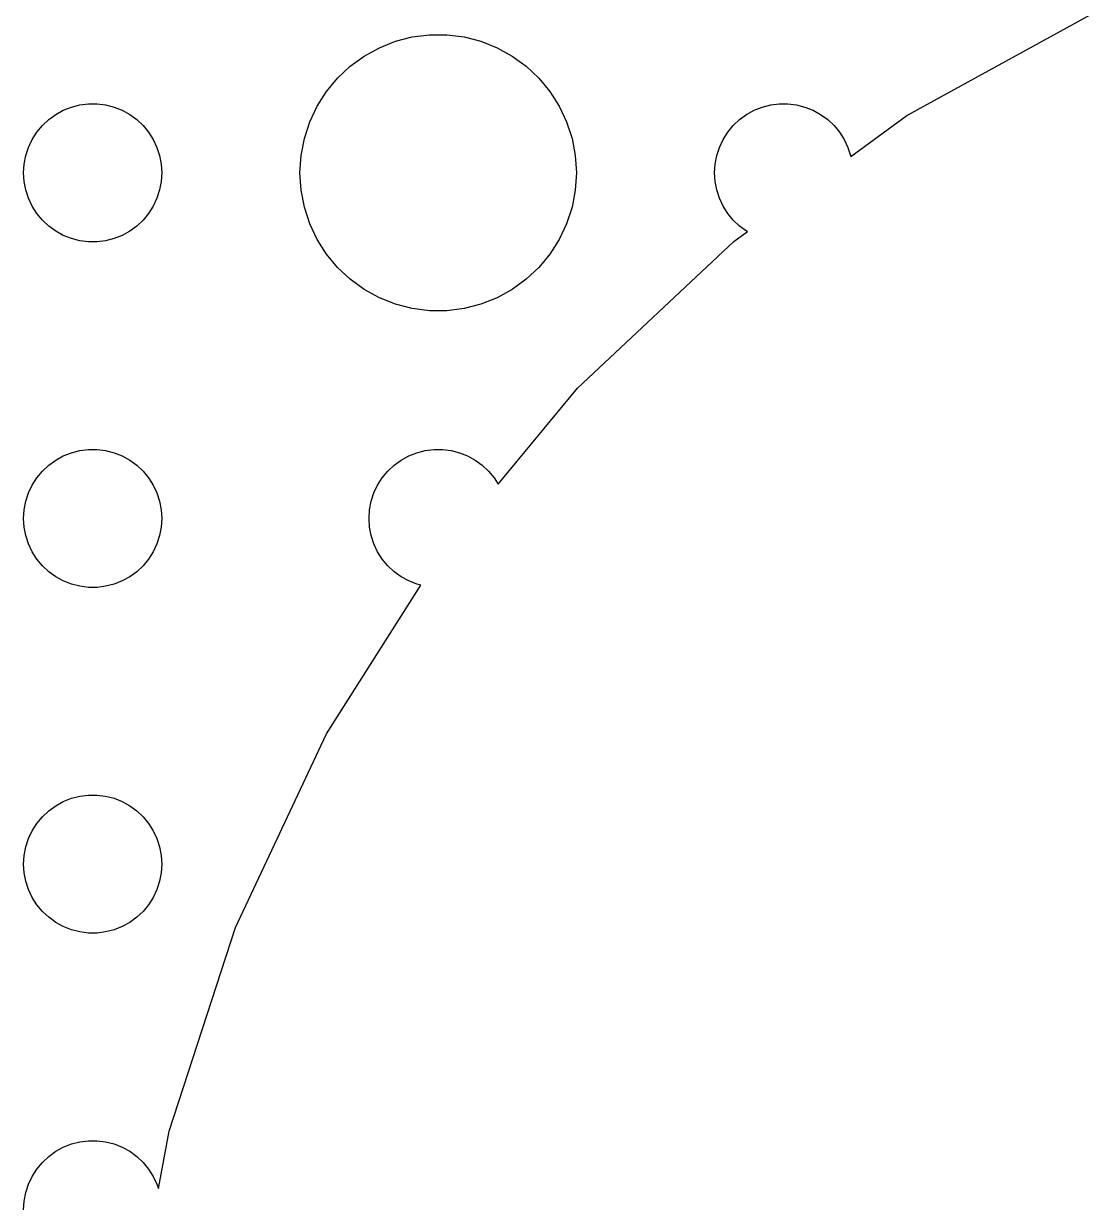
# Model space of a CAD drawing. Header units: metres. Extents: x -157 to 157, y -157 to 157.
# Drawn here: x -39 to -15.75, y 7.59 to 33.24 of the extents above; entities that cross this region are included whole.
import ezdxf

# ---------------------------------------------------------------- set-up
doc = ezdxf.new("R2010")
doc.units = ezdxf.units.M

msp = doc.modelspace()

# ---------------------------------------------------------------- linework, layer by layer
for p, q in [((-19.8256, 31.2401), (-15.7538, 33.4786)), ((-31.2773, 32.7145), (-30.927, 32.8532)), ((-30.927, 32.8532), (-30.5621, 32.9469)), ((-30.5621, 32.9469), (-30.1884, 32.9941)), ((-30.1884, 32.9941), (-29.8116, 32.9941)), ((-29.8116, 32.9941), (-29.4379, 32.9469)), ((-29.4379, 32.9469), (-29.0729, 32.8532)), ((-29.0729, 32.8532), (-28.7227, 32.7145)), ((-31.6075, 32.533), (-31.2773, 32.7145)), ((-28.7227, 32.7145), (-28.3925, 32.533)), ((-32.1869, 32.0536), (-31.9123, 32.3115)), ((-31.9123, 32.3115), (-31.6075, 32.533)), ((-28.3925, 32.533), (-28.0877, 32.3115)), ((-28.0877, 32.3115), (-27.8131, 32.0536)), ((-32.427, 31.7634), (-32.1869, 32.0536)), ((-27.8131, 32.0536), (-27.5729, 31.7634)), ((-32.6289, 31.4453), (-32.427, 31.7634)), ((-27.5729, 31.7634), (-27.3711, 31.4453)), ((-38.3037, 31.2665), (-38.1387, 31.3572)), ((-38.1387, 31.3572), (-37.9635, 31.4266)), ((-37.9635, 31.4266), (-37.7811, 31.4734)), ((-37.7811, 31.4734), (-37.5942, 31.497)), ((-37.5942, 31.497), (-37.4058, 31.497)), ((-37.4058, 31.497), (-37.2189, 31.4734)), ((-37.2189, 31.4734), (-37.0365, 31.4266)), ((-37.0365, 31.4266), (-36.8613, 31.3572)), ((-36.8613, 31.3572), (-36.6963, 31.2665)), ((-32.7893, 31.1044), (-32.6289, 31.4453)), ((-27.3711, 31.4453), (-27.2107, 31.1044)), ((-23.3037, 31.2665), (-23.1387, 31.3572)), ((-23.1387, 31.3572), (-22.9635, 31.4266)), ((-22.9635, 31.4266), (-22.7811, 31.4734)), ((-22.7811, 31.4734), (-22.5942, 31.497)), ((-22.5942, 31.497), (-22.4058, 31.497)), ((-22.4058, 31.497), (-22.2189, 31.4734)), ((-22.2189, 31.4734), (-22.0365, 31.4266)), ((-22.0365, 31.4266), (-21.8613, 31.3572)), ((-21.8613, 31.3572), (-21.6963, 31.2665)), ((-38.5934, 31.0268), (-38.4561, 31.1558)), ((-38.4561, 31.1558), (-38.3037, 31.2665)), ((-36.6963, 31.2665), (-36.5439, 31.1558)), ((-36.5439, 31.1558), (-36.4065, 31.0268)), ((-32.9057, 30.7461), (-32.7893, 31.1044)), ((-27.2107, 31.1044), (-27.0942, 30.7461)), ((-23.5934, 31.0268), (-23.4561, 31.1558)), ((-23.4561, 31.1558), (-23.3037, 31.2665)), ((-21.6963, 31.2665), (-21.5439, 31.1558)), ((-21.5439, 31.1558), (-21.4065, 31.0268)), ((-21.0437, 30.3551), (-19.8256, 31.2401)), ((-38.8145, 30.7226), (-38.7135, 30.8817)), ((-38.7135, 30.8817), (-38.5934, 31.0268)), ((-36.4065, 31.0268), (-36.2865, 30.8817)), ((-36.2865, 30.8817), (-36.1855, 30.7226)), ((-23.8145, 30.7226), (-23.7135, 30.8817)), ((-23.7135, 30.8817), (-23.5934, 31.0268)), ((-21.4065, 31.0268), (-21.2865, 30.8817)), ((-21.2865, 30.8817), (-21.1855, 30.7226)), ((-38.9529, 30.373), (-38.8947, 30.5522)), ((-38.8947, 30.5522), (-38.8145, 30.7226)), ((-36.1855, 30.7226), (-36.1053, 30.5522)), ((-36.1053, 30.5522), (-36.0471, 30.373)), ((-32.9763, 30.376), (-32.9057, 30.7461)), ((-27.0942, 30.7461), (-27.0237, 30.376)), ((-23.9529, 30.373), (-23.8947, 30.5522)), ((-23.8947, 30.5522), (-23.8145, 30.7226)), ((-21.1855, 30.7226), (-21.1053, 30.5522)), ((-21.1053, 30.5522), (-21.0471, 30.373)), ((-38.9882, 30.188), (-38.9529, 30.373)), ((-36.0471, 30.373), (-36.0118, 30.188)), ((-33, 30), (-32.9763, 30.376)), ((-27.0237, 30.376), (-27, 30)), ((-23.9882, 30.188), (-23.9529, 30.373)), ((-21.0471, 30.373), (-21.0437, 30.3551)), ((-39, 30), (-38.9882, 30.188)), ((-36.0118, 30.188), (-36, 30)), ((-24, 30), (-23.9882, 30.188)), ((-38.9882, 29.812), (-39, 30)), ((-38.9529, 29.627), (-38.9882, 29.812)), ((-36.0118, 29.812), (-36.0471, 29.627)), ((-36, 30), (-36.0118, 29.812)), ((-32.9763, 29.624), (-33, 30)), ((-27, 30), (-27.0237, 29.624)), ((-23.9882, 29.812), (-24, 30)), ((-23.9529, 29.627), (-23.9882, 29.812)), ((-38.8947, 29.4478), (-38.9529, 29.627)), ((-36.0471, 29.627), (-36.1053, 29.4478)), ((-32.9057, 29.2539), (-32.9763, 29.624)), ((-27.0237, 29.624), (-27.0942, 29.2539)), ((-23.8947, 29.4478), (-23.9529, 29.627)), ((-38.8145, 29.2774), (-38.8947, 29.4478)), ((-38.7135, 29.1183), (-38.8145, 29.2774)), ((-36.1855, 29.2774), (-36.2865, 29.1183)), ((-36.1053, 29.4478), (-36.1855, 29.2774)), ((-32.7893, 28.8956), (-32.9057, 29.2539)), ((-27.0942, 29.2539), (-27.2107, 28.8956)), ((-23.8145, 29.2774), (-23.8947, 29.4478)), ((-23.7135, 29.1183), (-23.8145, 29.2774)), ((-38.5934, 28.9732), (-38.7135, 29.1183)), ((-36.2865, 29.1183), (-36.4065, 28.9732)), ((-23.5934, 28.9732), (-23.7135, 29.1183)), ((-38.4561, 28.8442), (-38.5934, 28.9732)), ((-38.3037, 28.7335), (-38.4561, 28.8442)), ((-38.1387, 28.6427), (-38.3037, 28.7335)), ((-36.6963, 28.7335), (-36.8613, 28.6427)), ((-36.5439, 28.8442), (-36.6963, 28.7335)), ((-36.4065, 28.9732), (-36.5439, 28.8442)), ((-32.6289, 28.5547), (-32.7893, 28.8956)), ((-27.2107, 28.8956), (-27.3711, 28.5547)), ((-23.4561, 28.8442), (-23.5934, 28.9732)), ((-23.5847, 28.509), (-23.2878, 28.7247)), ((-23.3037, 28.7335), (-23.4561, 28.8442)), ((-23.2878, 28.7247), (-23.3037, 28.7335)), ((-37.9635, 28.5734), (-38.1387, 28.6427)), ((-37.7811, 28.5266), (-37.9635, 28.5734)), ((-37.5942, 28.503), (-37.7811, 28.5266)), ((-37.4058, 28.503), (-37.5942, 28.503)), ((-37.2189, 28.5266), (-37.4058, 28.503)), ((-37.0365, 28.5734), (-37.2189, 28.5266)), ((-36.8613, 28.6427), (-37.0365, 28.5734)), ((-32.427, 28.2366), (-32.6289, 28.5547)), ((-27.3711, 28.5547), (-27.5729, 28.2366)), ((-26.9718, 25.3282), (-23.5847, 28.509)), ((-32.1869, 27.9464), (-32.427, 28.2366)), ((-27.5729, 28.2366), (-27.8131, 27.9464)), ((-31.9123, 27.6884), (-32.1869, 27.9464)), ((-27.8131, 27.9464), (-28.0877, 27.6884)), ((-31.6075, 27.467), (-31.9123, 27.6884)), ((-31.2773, 27.2855), (-31.6075, 27.467)), ((-28.3925, 27.467), (-28.7227, 27.2855)), ((-28.0877, 27.6884), (-28.3925, 27.467)), ((-30.927, 27.1468), (-31.2773, 27.2855)), ((-28.7227, 27.2855), (-29.0729, 27.1468)), ((-30.5621, 27.0531), (-30.927, 27.1468)), ((-30.1884, 27.0059), (-30.5621, 27.0531)), ((-29.8116, 27.0059), (-30.1884, 27.0059)), ((-29.4379, 27.0531), (-29.8116, 27.0059)), ((-29.0729, 27.1468), (-29.4379, 27.0531)), ((-28.6978, 23.2419), (-26.9718, 25.3282)), ((-38.3037, 23.7665), (-38.1387, 23.8572)), ((-38.1387, 23.8572), (-37.9635, 23.9266)), ((-37.9635, 23.9266), (-37.7811, 23.9734)), ((-37.7811, 23.9734), (-37.5942, 23.997)), ((-37.5942, 23.997), (-37.4058, 23.997)), ((-37.4058, 23.997), (-37.2189, 23.9734)), ((-37.2189, 23.9734), (-37.0365, 23.9266)), ((-37.0365, 23.9266), (-36.8613, 23.8572)), ((-36.8613, 23.8572), (-36.6963, 23.7665)), ((-30.8037, 23.7665), (-30.6387, 23.8572)), ((-30.6387, 23.8572), (-30.4635, 23.9266)), ((-30.4635, 23.9266), (-30.2811, 23.9734)), ((-30.2811, 23.9734), (-30.0942, 23.997)), ((-30.0942, 23.997), (-29.9058, 23.997)), ((-29.9058, 23.997), (-29.7189, 23.9734)), ((-29.7189, 23.9734), (-29.5365, 23.9266)), ((-29.5365, 23.9266), (-29.3613, 23.8572)), ((-29.3613, 23.8572), (-29.1963, 23.7665)), ((-38.5934, 23.5268), (-38.4561, 23.6558)), ((-38.4561, 23.6558), (-38.3037, 23.7665)), ((-36.6963, 23.7665), (-36.5439, 23.6558)), ((-36.5439, 23.6558), (-36.4065, 23.5268)), ((-31.0934, 23.5268), (-30.9561, 23.6558)), ((-30.9561, 23.6558), (-30.8037, 23.7665)), ((-29.1963, 23.7665), (-29.0439, 23.6558)), ((-29.0439, 23.6558), (-28.9065, 23.5268)), ((-38.8145, 23.2226), (-38.7135, 23.3817)), ((-38.7135, 23.3817), (-38.5934, 23.5268)), ((-36.4065, 23.5268), (-36.2865, 23.3817)), ((-36.2865, 23.3817), (-36.1855, 23.2226)), ((-31.3145, 23.2226), (-31.2135, 23.3817)), ((-31.2135, 23.3817), (-31.0934, 23.5268)), ((-28.9065, 23.5268), (-28.7865, 23.3817)), ((-28.7865, 23.3817), (-28.6978, 23.2419)), ((-38.8947, 23.0522), (-38.8145, 23.2226)), ((-36.1855, 23.2226), (-36.1053, 23.0522)), ((-31.3947, 23.0522), (-31.3145, 23.2226)), ((-38.9882, 22.688), (-38.9529, 22.873)), ((-38.9529, 22.873), (-38.8947, 23.0522)), ((-36.1053, 23.0522), (-36.0471, 22.873)), ((-36.0471, 22.873), (-36.0118, 22.688)), ((-31.4882, 22.688), (-31.4529, 22.873)), ((-31.4529, 22.873), (-31.3947, 23.0522)), ((-39, 22.5), (-38.9882, 22.688)), ((-36.0118, 22.688), (-36, 22.5)), ((-31.5, 22.5), (-31.4882, 22.688)), ((-38.9882, 22.312), (-39, 22.5)), ((-38.9529, 22.127), (-38.9882, 22.312)), ((-36.0118, 22.312), (-36.0471, 22.127)), ((-36, 22.5), (-36.0118, 22.312)), ((-31.4882, 22.312), (-31.5, 22.5)), ((-31.4529, 22.127), (-31.4882, 22.312)), ((-38.8947, 21.9478), (-38.9529, 22.127)), ((-36.0471, 22.127), (-36.1053, 21.9478)), ((-31.3947, 21.9478), (-31.4529, 22.127)), ((-38.8145, 21.7774), (-38.8947, 21.9478)), ((-36.1053, 21.9478), (-36.1855, 21.7774)), ((-31.3145, 21.7774), (-31.3947, 21.9478)), ((-38.7135, 21.6183), (-38.8145, 21.7774)), ((-38.5934, 21.4732), (-38.7135, 21.6183)), ((-36.2865, 21.6183), (-36.4065, 21.4732)), ((-36.1855, 21.7774), (-36.2865, 21.6183)), ((-31.2135, 21.6183), (-31.3145, 21.7774)), ((-31.0934, 21.4732), (-31.2135, 21.6183)), ((-38.4561, 21.3442), (-38.5934, 21.4732)), ((-38.3037, 21.2335), (-38.4561, 21.3442)), ((-36.5439, 21.3442), (-36.6963, 21.2335)), ((-36.4065, 21.4732), (-36.5439, 21.3442)), ((-30.9561, 21.3442), (-31.0934, 21.4732)), ((-30.8037, 21.2335), (-30.9561, 21.3442)), ((-38.1387, 21.1427), (-38.3037, 21.2335)), ((-37.9635, 21.0734), (-38.1387, 21.1427)), ((-37.7811, 21.0266), (-37.9635, 21.0734)), ((-37.0365, 21.0734), (-37.2189, 21.0266)), ((-36.8613, 21.1427), (-37.0365, 21.0734)), ((-36.6963, 21.2335), (-36.8613, 21.1427)), ((-32.4233, 17.8249), (-30.376, 21.0509)), ((-30.6387, 21.1427), (-30.8037, 21.2335)), ((-30.4635, 21.0734), (-30.6387, 21.1427)), ((-30.376, 21.0509), (-30.4635, 21.0734)), ((-37.5942, 21.003), (-37.7811, 21.0266)), ((-37.4058, 21.003), (-37.5942, 21.003)), ((-37.2189, 21.0266), (-37.4058, 21.003)), ((-34.4017, 13.6206), (-32.4233, 17.8249)), ((-38.1387, 16.3572), (-37.9635, 16.4266)), ((-37.9635, 16.4266), (-37.7811, 16.4734)), ((-37.7811, 16.4734), (-37.5942, 16.497)), ((-37.5942, 16.497), (-37.4058, 16.497)), ((-37.4058, 16.497), (-37.2189, 16.4734)), ((-37.2189, 16.4734), (-37.0365, 16.4266)), ((-37.0365, 16.4266), (-36.8613, 16.3572)), ((-38.5934, 16.0268), (-38.4561, 16.1558)), ((-38.4561, 16.1558), (-38.3037, 16.2665)), ((-38.3037, 16.2665), (-38.1387, 16.3572)), ((-36.8613, 16.3572), (-36.6963, 16.2665)), ((-36.6963, 16.2665), (-36.5439, 16.1558)), ((-36.5439, 16.1558), (-36.4065, 16.0268)), ((-38.7135, 15.8817), (-38.5934, 16.0268)), ((-36.4065, 16.0268), (-36.2865, 15.8817)), ((-38.8947, 15.5522), (-38.8145, 15.7226)), ((-38.8145, 15.7226), (-38.7135, 15.8817)), ((-36.2865, 15.8817), (-36.1855, 15.7226)), ((-36.1855, 15.7226), (-36.1053, 15.5522)), ((-38.9529, 15.373), (-38.8947, 15.5522)), ((-36.1053, 15.5522), (-36.0471, 15.373)), ((-39, 15), (-38.9882, 15.188)), ((-38.9882, 15.188), (-38.9529, 15.373)), ((-36.0471, 15.373), (-36.0118, 15.188)), ((-36.0118, 15.188), (-36, 15)), ((-38.9882, 14.812), (-39, 15)), ((-36, 15), (-36.0118, 14.812)), ((-38.9529, 14.627), (-38.9882, 14.812)), ((-38.8947, 14.4478), (-38.9529, 14.627)), ((-36.0471, 14.627), (-36.1053, 14.4478)), ((-36.0118, 14.812), (-36.0471, 14.627)), ((-38.8145, 14.2774), (-38.8947, 14.4478)), ((-36.1053, 14.4478), (-36.1855, 14.2774)), ((-38.7135, 14.1183), (-38.8145, 14.2774)), ((-38.5934, 13.9732), (-38.7135, 14.1183)), ((-36.2865, 14.1183), (-36.4065, 13.9732)), ((-36.1855, 14.2774), (-36.2865, 14.1183)), ((-38.4561, 13.8442), (-38.5934, 13.9732)), ((-36.4065, 13.9732), (-36.5439, 13.8442)), ((-38.3037, 13.7335), (-38.4561, 13.8442)), ((-38.1387, 13.6427), (-38.3037, 13.7335)), ((-37.9635, 13.5734), (-38.1387, 13.6427)), ((-36.8613, 13.6427), (-37.0365, 13.5734)), ((-36.6963, 13.7335), (-36.8613, 13.6427)), ((-36.5439, 13.8442), (-36.6963, 13.7335)), ((-35.8376, 9.20152), (-34.4017, 13.6206)), ((-37.7811, 13.5266), (-37.9635, 13.5734)), ((-37.5942, 13.5029), (-37.7811, 13.5266)), ((-37.4058, 13.5029), (-37.5942, 13.5029)), ((-37.2189, 13.5266), (-37.4058, 13.5029)), ((-37.0365, 13.5734), (-37.2189, 13.5266)), ((-37.7811, 8.97342), (-37.5942, 8.99704)), ((-37.5942, 8.99704), (-37.4058, 8.99704)), ((-37.4058, 8.99704), (-37.2189, 8.97342)), ((-36.0748, 7.95811), (-35.8376, 9.20152)), ((-38.4561, 8.65576), (-38.3037, 8.76648)), ((-38.3037, 8.76648), (-38.1387, 8.85724)), ((-38.1387, 8.85724), (-37.9635, 8.92657)), ((-37.9635, 8.92657), (-37.7811, 8.97342)), ((-37.2189, 8.97342), (-37.0365, 8.92657)), ((-37.0365, 8.92657), (-36.8613, 8.85724)), ((-36.8613, 8.85724), (-36.6963, 8.76648)), ((-36.6963, 8.76648), (-36.5439, 8.65576)), ((-38.7135, 8.38167), (-38.5934, 8.52681)), ((-38.5934, 8.52681), (-38.4561, 8.65576)), ((-36.5439, 8.65576), (-36.4065, 8.52681)), ((-36.4065, 8.52681), (-36.2865, 8.38167)), ((-38.8947, 8.05219), (-38.8145, 8.22263)), ((-38.8145, 8.22263), (-38.7135, 8.38167)), ((-36.2865, 8.38167), (-36.1855, 8.22263)), ((-36.1855, 8.22263), (-36.1053, 8.05219)), ((-38.9529, 7.87303), (-38.8947, 8.05219)), ((-36.1053, 8.05219), (-36.0748, 7.95811)), ((-38.9882, 7.68799), (-38.9529, 7.87303)), ((-39, 7.5), (-38.9882, 7.68799))]:
    msp.add_line(p, q)

doc.saveas('drawing.dxf')
